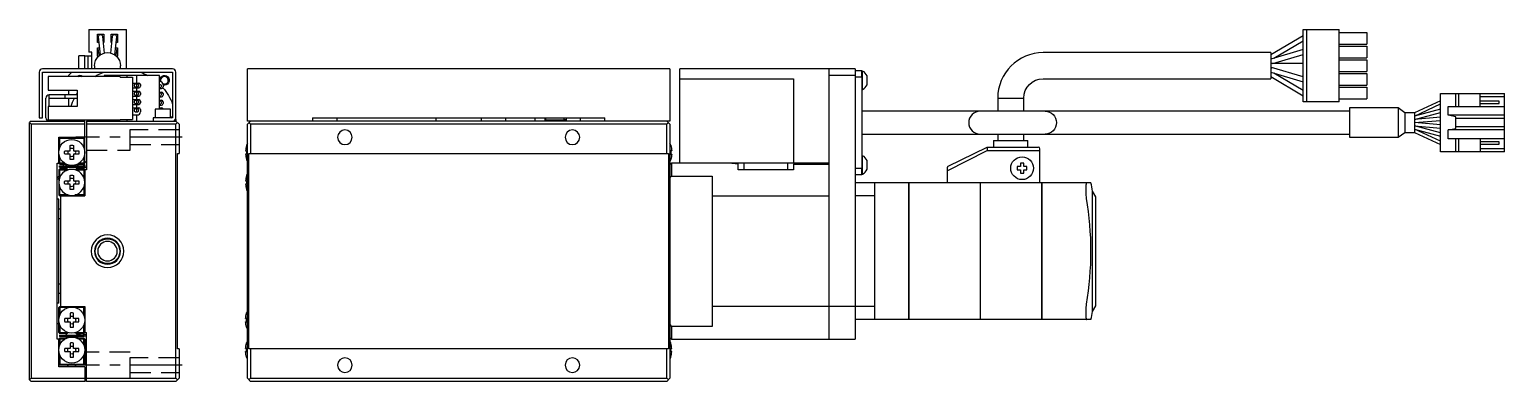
# Model space of a CAD drawing. Extents: x 0 to 941, y -8 to 297.
# Drawn here: x 487.6 to 941.3, y 100.6 to 208.7 of the extents above; entities that cross this region are included whole.
import ezdxf

# ---------------------------------------------------------------- set-up
doc = ezdxf.new("R2010")
doc.units = 0
doc.header["$LTSCALE"] = 0.5
doc.linetypes.add('CENTER', pattern=[50.8, 31.75, -6.35, 6.35, -6.35])
doc.linetypes.add('DASHED', pattern=[19.05, 12.7, -6.35])
for name, color, linetype in [('MSM_CENTER', 1, 'CENTER'), ('MSM_CONTINUOUS', 7, 'CONTINUOUS'), ('MSM_DASHED', 4, 'DASHED'), ('MSM_NARROW', 5, 'CONTINUOUS')]:
    doc.layers.add(name, color=color, linetype=linetype)

msp = doc.modelspace()

# ---------------------------------------------------------------- linework, layer by layer
at = {"layer": 'MSM_CENTER'}
for p, q in [((534.54, 175.58), (501.92, 175.58)), ((534.54, 105.58), (501.92, 105.58))]:
    msp.add_line(p, q, dxfattribs=at)
at = {"layer": 'MSM_CONTINUOUS'}
for p, q in [((505.82, 208.68), (505.82, 201.68)), ((505.82, 208.68), (517.42, 208.68)), ((508.52, 207.23), (510.52, 207.23)), ((508.52, 204.73), (508.52, 207.23)), ((508.94, 204.73), (508.52, 204.73)), ((508.77, 206.41), (509.34, 200.86)), ((510.68, 201.47), (510.16, 206.56)), ((510.52, 204.73), (510.35, 204.73)), ((510.52, 207.23), (510.52, 204.73)), ((513.07, 206.56), (512.56, 201.47)), ((512.72, 204.73), (512.72, 207.23)), ((512.72, 207.23), (514.72, 207.23)), ((512.89, 204.73), (512.72, 204.73)), ((513.9, 200.86), (514.47, 206.41)), ((514.72, 204.73), (514.3, 204.73)), ((514.72, 207.23), (514.72, 204.73)), ((517.42, 196.58), (517.42, 208.68)), ((879.43, 206.79), (869.43, 200.89)), ((870.42, 199.85), (879.43, 205.16)), ((879.43, 208.68), (890.43, 208.68)), ((879.43, 186.48), (879.43, 208.68)), ((880.43, 208.68), (880.43, 186.48)), ((890.43, 186.48), (890.43, 208.68)), ((890.43, 207.73), (899.03, 207.73)), ((890.43, 204.23), (899.03, 204.23)), ((899.03, 207.73), (899.03, 204.23)), ((504.62, 200.58), (502.82, 200.58)), ((502.82, 196.58), (502.82, 200.58)), ((504.62, 196.58), (504.62, 200.58)), ((504.62, 200.58), (506.82, 200.58)), ((505.62, 196.58), (505.62, 200.58)), ((506.82, 201.68), (505.82, 201.68)), ((506.82, 196.58), (506.82, 201.68)), ((508.52, 200.53), (508.52, 203.03)), ((508.52, 203.03), (509.11, 203.03)), ((508.92, 200.53), (508.52, 200.53)), ((508.78, 201.92), (509.04, 200.63)), ((514.12, 203.03), (514.72, 203.03)), ((514.2, 200.63), (514.46, 201.92)), ((514.72, 200.53), (514.32, 200.53)), ((514.72, 203.03), (514.72, 200.53)), ((869.43, 201.58), (799.43, 201.58)), ((879.43, 202.51), (869.43, 199.56)), ((869.43, 201.58), (869.43, 193.58)), ((870.04, 198.28), (879.43, 201.05)), ((890.43, 203.53), (899.03, 203.53)), ((890.43, 200.03), (899.03, 200.03)), ((899.03, 203.53), (899.03, 200.03)), ((490.62, 195.58), (490.62, 181.58)), ((531.62, 196.58), (491.62, 196.58)), ((491.62, 195.58), (531.62, 195.58)), ((491.62, 181.58), (491.62, 195.58)), ((500.62, 195.58), (499.62, 194.58)), ((507.62, 197.58), (507.62, 196.58)), ((515.62, 196.57), (515.62, 197.58)), ((531.62, 195.58), (531.62, 181.58)), ((532.62, 180.58), (532.62, 195.58)), ((554.63, 180.58), (554.63, 196.58)), ((684.63, 196.58), (554.63, 196.58)), ((684.63, 196.58), (684.63, 180.58)), ((687.63, 167.58), (687.63, 196.58)), ((741.63, 196.58), (687.63, 196.58)), ((733.63, 113.58), (733.63, 196.58)), ((741.63, 196.58), (741.63, 113.58)), ((741.63, 196.08), (743.63, 196.08)), ((743.63, 196.08), (743.63, 164.08)), ((743.63, 194.08), (743.63, 195.93)), ((743.88, 195.93), (743.63, 195.93)), ((743.88, 190.23), (743.88, 195.93)), ((879.43, 198.28), (869.43, 198.28)), ((869.43, 196.88), (869.57, 196.88)), ((869.43, 195.6), (879.43, 192.65)), ((879.43, 194.11), (869.63, 197)), ((879.43, 189.99), (870.42, 195.3)), ((890.43, 199.33), (899.03, 199.33)), ((890.43, 195.83), (899.03, 195.83)), ((890.43, 195.13), (899.03, 195.13)), ((899.03, 199.33), (899.03, 195.83)), ((899.03, 195.13), (899.03, 191.63)), ((493.32, 194.28), (493.32, 190.08)), ((515.52, 194.28), (493.32, 194.28)), ((499.62, 194.58), (499.62, 194.28)), ((510.62, 194.58), (510.62, 194.28)), ((527.62, 194.58), (510.62, 194.58)), ((515.52, 194.08), (515.52, 194.28)), ((515.52, 194.08), (519.32, 194.08)), ((517.62, 194.08), (517.62, 194.58)), ((519.32, 194.08), (519.32, 181.08)), ((519.32, 192.25), (521.22, 192.25)), ((519.32, 190.75), (521.22, 190.75)), ((520.62, 192.25), (520.62, 194.58)), ((520.62, 191), (520.62, 191.99)), ((520.62, 189.71), (520.62, 190.75)), ((521.72, 191.75), (521.72, 191.25)), ((527.62, 184.18), (527.62, 194.58)), ((527.72, 192.73), (527.62, 192.73)), ((528.72, 191.73), (528.72, 191.03)), ((687.63, 193.57), (722.63, 193.57)), ((722.63, 193.57), (722.63, 167.58)), ((741.63, 194.58), (733.63, 194.58)), ((743.63, 194.08), (741.63, 194.08)), ((745.28, 191.74), (745.28, 194.41)), ((799.43, 193.58), (869.43, 193.58)), ((869.43, 194.26), (879.43, 188.36)), ((890.43, 191.63), (899.03, 191.63)), ((890.43, 190.93), (899.03, 190.93)), ((899.03, 190.93), (899.03, 187.43)), ((492.62, 181.58), (492.62, 187.58)), ((493.32, 190.08), (502.32, 190.08)), ((502.32, 188.58), (493.62, 188.58)), ((493.62, 185.08), (493.62, 188.58)), ((493.62, 187.58), (502.32, 187.58)), ((498.62, 187.58), (498.62, 188.58)), ((499.62, 190.08), (499.62, 188.58)), ((499.62, 187.58), (499.62, 185.08)), ((502.32, 190.08), (502.32, 185.08)), ((519.32, 189.71), (521.22, 189.71)), ((519.32, 188.21), (521.22, 188.21)), ((519.32, 187.17), (521.22, 187.17)), ((520.62, 188.46), (520.62, 189.45)), ((520.62, 187.17), (520.62, 188.21)), ((520.62, 185.92), (520.62, 186.91)), ((521.72, 189.21), (521.72, 188.71)), ((521.72, 186.67), (521.72, 186.17)), ((527.62, 190.53), (528.22, 190.53)), ((527.62, 189.49), (528.22, 189.49)), ((527.62, 187.99), (528.22, 187.99)), ((527.62, 186.95), (528.22, 186.95)), ((528.72, 188.99), (528.72, 188.49)), ((528.72, 186.45), (528.72, 185.95)), ((743.63, 190.23), (743.88, 190.23)), ((785.43, 187.58), (793.43, 187.58)), ((785.43, 187.58), (785.43, 183.58)), ((793.43, 183.58), (793.43, 187.58)), ((890.43, 186.48), (879.43, 186.48)), ((890.43, 187.43), (899.03, 187.43)), ((921.63, 186.81), (913.63, 183.08)), ((921.63, 171.13), (921.63, 189.03)), ((921.63, 189.03), (941.33, 189.03)), ((926.33, 185.08), (926.33, 189.03)), ((927.33, 185.08), (927.33, 189.03)), ((933.83, 185.08), (933.83, 189.03)), ((933.83, 188.08), (941.33, 188.08)), ((939.73, 186.67), (933.83, 186.67)), ((939.73, 185.97), (939.73, 186.67)), ((941.33, 171.13), (941.33, 189.03)), ((490.62, 181.58), (491.62, 181.58)), ((493.32, 185.08), (493.32, 180.88)), ((502.32, 185.08), (493.32, 185.08)), ((519.32, 185.67), (521.22, 185.67)), ((519.32, 184.63), (521.22, 184.63)), ((519.32, 182.43), (520.72, 182.43)), ((520.62, 184.63), (520.62, 185.67)), ((520.62, 183.38), (520.62, 184.37)), ((520.62, 180.58), (520.62, 182.43)), ((521.72, 184.13), (521.72, 183.43)), ((525.62, 181.58), (525.62, 180.58)), ((531.62, 181.58), (525.62, 181.58)), ((530.97, 184.18), (526.27, 184.18)), ((526.27, 184.18), (526.27, 181.58)), ((527.62, 185.45), (528.22, 185.45)), ((527.62, 184.63), (528.22, 184.63)), ((528.08, 184.18), (527.62, 184.37)), ((530.97, 181.58), (530.97, 184.18)), ((574.63, 181.58), (574.63, 180.58)), ((574.63, 181.58), (664.63, 181.58)), ((582.13, 181.58), (582.13, 180.58)), ((612.63, 181.58), (612.63, 180.58)), ((626.63, 180.58), (626.63, 181.58)), ((634.13, 180.58), (634.13, 181.58)), ((643.13, 180.58), (643.13, 181.58)), ((646.13, 181.58), (646.13, 180.58)), ((646.43, 180.88), (646.43, 181.58)), ((652.03, 181.58), (652.03, 181.08)), ((652.73, 181.58), (652.73, 180.88)), ((657.13, 180.58), (657.13, 181.58)), ((664.63, 180.58), (664.63, 181.58)), ((893.63, 183.58), (743.63, 183.58)), ((893.63, 184.58), (893.63, 175.58)), ((908.63, 184.58), (893.63, 184.58)), ((908.63, 184.58), (908.63, 175.58)), ((910.63, 183.08), (908.63, 184.58)), ((910.63, 183.08), (910.63, 177.08)), ((913.63, 183.08), (910.63, 183.08)), ((913.63, 182.08), (921.63, 185.81)), ((921.63, 184.22), (913.63, 182.08)), ((913.63, 181.08), (921.63, 183.22)), ((913.63, 183.08), (913.63, 177.08)), ((921.63, 181.78), (913.63, 181.08)), ((923.98, 182.33), (923.98, 185.08)), ((923.98, 185.08), (941.33, 185.08)), ((926.33, 181.83), (923.98, 182.33)), ((941.33, 182.33), (923.98, 182.33)), ((926.33, 178.33), (926.33, 181.83)), ((933.83, 185.97), (939.73, 185.97)), ((488.12, 180.58), (487.62, 180.08)), ((487.62, 101.08), (487.62, 180.08)), ((487.62, 180.08), (488.12, 179.58)), ((488.12, 180.58), (504.62, 180.58)), ((488.12, 179.58), (488.12, 101.58)), ((504.62, 179.58), (488.12, 179.58)), ((515.52, 180.88), (493.32, 180.88)), ((498.62, 180.88), (498.62, 180.58)), ((499.62, 180.88), (499.62, 180.58)), ((501.48, 180.58), (502, 180.88)), ((502.23, 180.88), (502.75, 180.58)), ((504.62, 175.58), (504.62, 180.58)), ((505.12, 180.58), (505.12, 165.58)), ((505.12, 180.58), (532.62, 180.58)), ((532.62, 179.58), (505.12, 179.58)), ((506.62, 180.88), (506.62, 180.58)), ((510.62, 180.88), (510.62, 180.58)), ((515.52, 180.88), (515.52, 181.08)), ((515.52, 181.08), (519.32, 181.08)), ((517.62, 180.58), (517.62, 181.08)), ((532.62, 180.58), (533.62, 179.58)), ((533.12, 180.08), (532.62, 179.58)), ((532.62, 101.58), (532.62, 179.58)), ((533.62, 179.58), (533.62, 170.58)), ((684.63, 180.58), (554.63, 180.58)), ((555.63, 180.58), (554.63, 179.58)), ((554.63, 101.58), (554.63, 179.58)), ((555.63, 179.58), (555.13, 180.08)), ((683.63, 179.58), (555.63, 179.58)), ((555.63, 179.58), (555.63, 170.58)), ((652.73, 180.88), (646.13, 180.88)), ((652.03, 181.08), (652.73, 181.08)), ((684.63, 179.58), (683.63, 180.58)), ((684.13, 180.08), (683.63, 179.58)), ((683.63, 170.58), (683.63, 179.58)), ((684.63, 179.58), (684.63, 101.58)), ((908.63, 175.58), (910.63, 177.08)), ((910.63, 177.08), (913.63, 177.08)), ((913.63, 180.08), (921.63, 180.78)), ((921.63, 179.38), (913.63, 180.08)), ((913.63, 179.08), (921.63, 178.38)), ((921.63, 176.93), (913.63, 179.08)), ((921.63, 174.35), (913.63, 178.08)), ((913.63, 178.08), (921.63, 175.93)), ((913.63, 177.08), (921.63, 173.35)), ((923.98, 177.83), (926.33, 178.33)), ((941.33, 177.83), (923.98, 177.83)), ((923.98, 175.08), (923.98, 177.83)), ((941.33, 181.33), (926.33, 181.33)), ((941.33, 178.83), (926.33, 178.83)), ((496.62, 175.58), (504.62, 175.58)), ((496.62, 167.58), (496.62, 175.58)), ((496.77, 175.43), (496.62, 175.28)), ((496.77, 175.43), (496.92, 175.58)), ((496.92, 175.28), (496.77, 175.43)), ((496.92, 172.45), (496.92, 175.28)), ((496.92, 175.28), (504.32, 175.28)), ((500.12, 171.43), (500.12, 173.07)), ((501.12, 173.07), (501.12, 171.43)), ((504.32, 175.58), (504.47, 175.43)), ((504.47, 175.43), (504.32, 175.28)), ((504.32, 175.28), (504.32, 172.45)), ((504.62, 175.28), (504.47, 175.43)), ((504.62, 167.58), (504.62, 175.28)), ((554.41, 173.13), (554.41, 173.07)), ((684.85, 173.13), (684.85, 173.07)), ((743.63, 176.58), (893.63, 176.58)), ((770.21, 166.67), (782.23, 172.58)), ((782.23, 172.58), (782.23, 171.49)), ((782.23, 172.58), (797.93, 172.58)), ((784.18, 174.58), (794.68, 174.58)), ((784.18, 174.58), (784.18, 172.58)), ((785.43, 176.58), (785.43, 174.58)), ((793.43, 174.58), (793.43, 176.58)), ((794.68, 172.58), (794.68, 174.58)), ((893.63, 175.58), (908.63, 175.58)), ((941.33, 175.08), (923.98, 175.08)), ((926.33, 171.13), (926.33, 175.08)), ((927.33, 171.13), (927.33, 175.08)), ((933.83, 175.08), (933.83, 171.13)), ((939.73, 174.17), (933.83, 174.17)), ((933.83, 173.47), (939.73, 173.47)), ((939.73, 173.47), (939.73, 174.17)), ((496.92, 167.58), (496.92, 169.41)), ((498.48, 171.43), (500.12, 171.43)), ((500.12, 170.43), (498.48, 170.43)), ((500.12, 168.78), (500.12, 170.43)), ((501.12, 171.43), (502.76, 171.43)), ((502.76, 170.43), (501.12, 170.43)), ((501.12, 170.43), (501.12, 168.78)), ((504.32, 169.41), (504.32, 167.58)), ((533.12, 170.58), (533.62, 170.58)), ((533.12, 110.58), (533.12, 170.58)), ((554.07, 171.43), (554.41, 171.43)), ((554.41, 170.43), (554.07, 170.43)), ((554.41, 171.43), (554.41, 170.43)), ((554.41, 168.78), (554.41, 168.73)), ((555.13, 110.58), (555.13, 170.58)), ((555.13, 170.58), (684.13, 170.58)), ((684.13, 170.58), (684.13, 110.58)), ((685.19, 171.43), (684.85, 171.43)), ((684.85, 171.43), (684.85, 170.43)), ((684.85, 170.43), (685.19, 170.43)), ((684.85, 168.78), (684.85, 168.73)), ((743.88, 169.93), (743.63, 169.93)), ((743.88, 164.23), (743.88, 169.93)), ((745.28, 165.74), (745.28, 168.41)), ((769.93, 165.27), (782.23, 171.49)), ((782.23, 171.49), (798.43, 171.49)), ((798.43, 161.58), (798.43, 172.08)), ((941.33, 171.13), (921.63, 171.13)), ((941.33, 172.08), (933.83, 172.08)), ((496.12, 167.58), (496.62, 167.58)), ((496.12, 113.58), (496.12, 167.58)), ((496.62, 163.58), (496.12, 163.08)), ((496.62, 167.58), (496.77, 167.43)), ((496.92, 165.88), (496.62, 165.58)), ((496.62, 165.58), (496.62, 157.88)), ((496.77, 167.43), (496.92, 167.58)), ((496.92, 167.28), (496.77, 167.43)), ((496.92, 165.58), (496.77, 165.73)), ((496.82, 166.78), (504.42, 166.78)), ((496.82, 166.38), (496.82, 166.78)), ((496.82, 166.38), (504.42, 166.38)), ((498.43, 167.58), (496.92, 167.58)), ((496.92, 167.28), (498.98, 167.28)), ((499.11, 165.88), (496.92, 165.88)), ((496.92, 163.25), (496.92, 165.58)), ((496.92, 165.58), (499.41, 165.58)), ((498.12, 166.76), (498.12, 167.26)), ((498.12, 165.86), (498.12, 166.36)), ((499.13, 167.21), (498.7, 166.78)), ((498.7, 166.38), (499.51, 165.57)), ((499.18, 167.19), (498.77, 166.78)), ((499.11, 165.88), (499.41, 165.58)), ((499.41, 165.58), (499.44, 165.55)), ((500.12, 162.23), (500.12, 163.87)), ((501.12, 163.87), (501.12, 162.23)), ((501.68, 165.58), (502.47, 166.38)), ((501.73, 165.57), (502.54, 166.38)), ((501.8, 165.55), (502.13, 165.88)), ((501.83, 165.58), (504.32, 165.58)), ((502.54, 166.78), (502.1, 167.21)), ((504.32, 165.88), (502.13, 165.88)), ((502.25, 167.28), (504.32, 167.28)), ((504.32, 167.58), (502.8, 167.58)), ((504.32, 167.58), (504.47, 167.43)), ((504.47, 167.43), (504.32, 167.28)), ((504.32, 165.88), (504.62, 165.58)), ((504.47, 165.73), (504.32, 165.58)), ((504.32, 165.58), (504.32, 163.25)), ((504.42, 166.78), (504.42, 166.38)), ((504.47, 167.43), (504.62, 167.58)), ((504.62, 165.58), (504.62, 157.58)), ((505.12, 165.58), (504.62, 165.58)), ((554.41, 163.93), (554.41, 163.87)), ((685.13, 167.58), (684.63, 167.08)), ((685.13, 163.66), (684.63, 163.08)), ((685.13, 167.58), (685.13, 163.66)), ((733.63, 167.58), (685.13, 167.58)), ((685.13, 163.66), (697.63, 163.66)), ((697.63, 163.66), (697.63, 117.49)), ((703.63, 167.58), (705.63, 167.39)), ((705.63, 165.58), (705.63, 167.39)), ((722.63, 165.58), (705.63, 165.58)), ((707.43, 165.58), (707.43, 167.58)), ((720.83, 167.58), (720.83, 165.58)), ((722.63, 167.35), (722.63, 165.58)), ((722.63, 167.35), (733.63, 167.35)), ((741.63, 166.08), (743.63, 166.08)), ((743.63, 164.08), (741.63, 164.08)), ((743.63, 164.23), (743.63, 166.08)), ((743.63, 164.23), (743.88, 164.23)), ((769.93, 166.22), (769.93, 161.58)), ((791.43, 166.58), (791.43, 165.58)), ((792.43, 166.58), (791.43, 166.58)), ((791.43, 165.58), (792.43, 165.58)), ((793.43, 167.58), (792.43, 167.58)), ((792.43, 167.58), (792.43, 166.58)), ((792.43, 165.58), (792.43, 164.58)), ((792.43, 164.58), (793.43, 164.58)), ((793.43, 166.58), (793.43, 167.58)), ((794.43, 166.58), (793.43, 166.58)), ((793.43, 164.58), (793.43, 165.58)), ((793.43, 165.58), (794.43, 165.58)), ((794.43, 165.58), (794.43, 166.58)), ((496.92, 157.88), (496.92, 160.21)), ((498.48, 162.23), (500.12, 162.23)), ((500.12, 161.23), (498.48, 161.23)), ((500.12, 159.58), (500.12, 161.23)), ((501.12, 162.23), (502.76, 162.23)), ((502.76, 161.23), (501.12, 161.23)), ((501.12, 161.23), (501.12, 159.58)), ((504.32, 160.21), (504.32, 157.88)), ((554.07, 162.23), (554.41, 162.23)), ((554.41, 161.23), (554.07, 161.23)), ((554.41, 162.23), (554.41, 161.23)), ((554.41, 159.58), (554.41, 159.53)), ((758.03, 161.58), (741.63, 161.58)), ((747.63, 119.58), (747.63, 161.58)), ((758.03, 161.58), (758.03, 119.58)), ((758.08, 161.53), (758.03, 161.53)), ((758.08, 161.58), (758.08, 119.58)), ((798.93, 161.58), (758.08, 161.58)), ((780.03, 161.58), (780.03, 119.58)), ((780.08, 161.53), (780.03, 161.53)), ((780.08, 161.58), (780.08, 119.58)), ((798.93, 161.58), (798.93, 119.58)), ((798.98, 161.53), (798.93, 161.53)), ((798.98, 161.58), (798.98, 119.58)), ((814.12, 161.58), (798.98, 161.58)), ((812.64, 158.13), (812.64, 161.1)), ((814.63, 122.09), (814.63, 159.06)), ((815.63, 157.33), (814.63, 159.06)), ((496.62, 156.58), (496.12, 156.58)), ((496.62, 157.88), (496.77, 157.73)), ((496.62, 124.58), (496.62, 156.58)), ((496.77, 157.73), (496.92, 157.88)), ((496.92, 157.58), (496.77, 157.73)), ((499.53, 157.88), (496.92, 157.88)), ((496.92, 157.58), (504.62, 157.58)), ((497.12, 157.58), (497.12, 123.58)), ((504.32, 157.88), (501.7, 157.88)), ((504.32, 157.88), (504.47, 157.73)), ((504.47, 157.73), (504.32, 157.58)), ((504.47, 157.73), (504.62, 157.88)), ((697.63, 157.55), (733.63, 157.55)), ((747.63, 157.55), (741.63, 157.55)), ((812.76, 156.83), (812.64, 158.13)), ((815.63, 123.83), (815.63, 157.33)), ((496.62, 153.58), (497.12, 153.58)), ((497.12, 150.58), (496.62, 150.58)), ((496.62, 130.58), (497.12, 130.58)), ((497.12, 127.58), (496.62, 127.58)), ((496.62, 124.58), (496.12, 124.58)), ((496.62, 123.28), (496.77, 123.43)), ((496.62, 115.58), (496.62, 123.28)), ((496.92, 123.58), (496.77, 123.43)), ((496.77, 123.43), (496.92, 123.28)), ((496.92, 123.58), (504.62, 123.58)), ((496.92, 123.28), (496.92, 120.95)), ((499.53, 123.28), (496.92, 123.28)), ((504.32, 123.28), (501.7, 123.28)), ((504.47, 123.43), (504.32, 123.58)), ((504.32, 123.28), (504.47, 123.43)), ((504.32, 120.95), (504.32, 123.28)), ((504.47, 123.43), (504.62, 123.28)), ((504.62, 123.58), (504.62, 115.58)), ((747.63, 123.61), (697.63, 123.61)), ((812.64, 123.03), (812.76, 124.33)), ((812.64, 120.06), (812.64, 123.03)), ((814.63, 122.1), (815.63, 123.83)), ((500.12, 119.93), (498.48, 119.93)), ((498.48, 118.93), (500.12, 118.93)), ((500.12, 121.57), (500.12, 119.93)), ((500.12, 118.93), (500.12, 117.28)), ((501.12, 119.93), (501.12, 121.57)), ((502.76, 119.93), (501.12, 119.93)), ((501.12, 117.28), (501.12, 118.93)), ((501.12, 118.93), (502.76, 118.93)), ((554.41, 119.93), (554.07, 119.93)), ((554.07, 118.93), (554.41, 118.93)), ((554.41, 121.57), (554.41, 121.63)), ((554.41, 118.93), (554.41, 119.93)), ((684.63, 118.08), (685.13, 117.49)), ((758.03, 119.58), (741.63, 119.58)), ((758.08, 119.63), (758.03, 119.63)), ((780.03, 119.58), (758.08, 119.58)), ((780.08, 119.63), (780.03, 119.63)), ((798.93, 119.58), (780.08, 119.58)), ((798.98, 119.63), (798.93, 119.63)), ((814.12, 119.58), (798.98, 119.58)), ((496.62, 113.58), (496.12, 113.58)), ((496.77, 115.43), (496.62, 115.58)), ((496.62, 113.58), (496.92, 113.88)), ((496.62, 105.08), (496.62, 113.58)), ((496.92, 115.58), (496.77, 115.43)), ((496.77, 115.43), (496.92, 115.28)), ((496.77, 113.73), (496.92, 113.58)), ((496.82, 114.78), (496.82, 114.38)), ((496.82, 114.78), (504.42, 114.78)), ((496.82, 114.38), (504.42, 114.38)), ((496.92, 117.91), (496.92, 115.58)), ((496.92, 115.58), (499.41, 115.58)), ((499.11, 115.28), (496.92, 115.28)), ((496.92, 113.88), (498.98, 113.88)), ((498.43, 113.58), (496.92, 113.58)), ((496.92, 113.58), (496.92, 111.75)), ((499.51, 115.59), (498.7, 114.78)), ((498.7, 114.38), (499.13, 113.94)), ((499.18, 113.96), (498.77, 114.38)), ((499.11, 115.28), (499.41, 115.58)), ((499.41, 115.58), (499.44, 115.61)), ((501.68, 115.57), (502.47, 114.78)), ((502.54, 114.78), (501.73, 115.59)), ((501.8, 115.61), (502.13, 115.28)), ((501.83, 115.58), (504.32, 115.58)), ((502.1, 113.94), (502.54, 114.38)), ((504.32, 115.28), (502.13, 115.28)), ((502.25, 113.88), (504.32, 113.88)), ((504.32, 113.58), (502.8, 113.58)), ((504.32, 115.58), (504.32, 117.91)), ((504.47, 115.43), (504.32, 115.58)), ((504.32, 115.28), (504.47, 115.43)), ((504.62, 113.58), (504.32, 113.88)), ((504.32, 113.58), (504.47, 113.73)), ((504.32, 111.75), (504.32, 113.58)), ((504.42, 114.38), (504.42, 114.78)), ((504.62, 115.58), (504.47, 115.43)), ((504.62, 115.58), (505.12, 115.58)), ((504.62, 113.58), (504.62, 105.88)), ((505.12, 100.58), (505.12, 115.58)), ((554.41, 117.23), (554.41, 117.28)), ((684.63, 114.08), (685.13, 113.58)), ((685.13, 117.49), (685.13, 113.58)), ((697.63, 117.49), (685.13, 117.49)), ((685.13, 113.58), (741.63, 113.58)), ((500.12, 110.73), (498.48, 110.73)), ((498.48, 109.73), (500.12, 109.73)), ((500.12, 112.37), (500.12, 110.73)), ((500.12, 109.73), (500.12, 108.08)), ((501.12, 110.73), (501.12, 112.37)), ((502.76, 110.73), (501.12, 110.73)), ((501.12, 108.08), (501.12, 109.73)), ((501.12, 109.73), (502.76, 109.73)), ((533.62, 110.58), (533.12, 110.58)), ((533.62, 110.58), (533.62, 101.58)), ((554.41, 110.73), (554.07, 110.73)), ((554.07, 109.73), (554.41, 109.73)), ((554.41, 112.37), (554.41, 112.43)), ((554.41, 109.73), (554.41, 110.73)), ((684.13, 110.58), (555.13, 110.58)), ((555.63, 110.58), (555.63, 101.58)), ((683.63, 101.58), (683.63, 110.58)), ((684.85, 112.37), (684.85, 112.43)), ((684.85, 110.73), (685.19, 110.73)), ((684.85, 109.73), (684.85, 110.73)), ((685.19, 109.73), (684.85, 109.73)), ((496.92, 105.58), (496.62, 105.88)), ((504.62, 105.08), (496.62, 105.08)), ((496.92, 105.88), (496.77, 105.73)), ((496.92, 108.71), (496.92, 105.88)), ((496.92, 105.88), (504.32, 105.88)), ((504.32, 105.58), (496.92, 105.58)), ((499.62, 105.58), (499.12, 105.08)), ((502.12, 105.08), (501.62, 105.58)), ((504.32, 105.88), (504.32, 108.71)), ((504.47, 105.73), (504.32, 105.88)), ((504.32, 105.58), (504.62, 105.88)), ((504.62, 105.08), (504.62, 100.58)), ((554.41, 108.03), (554.41, 108.08)), ((684.85, 108.03), (684.85, 108.08)), ((488.12, 101.58), (487.62, 101.08)), ((487.62, 101.08), (488.12, 100.58)), ((488.12, 101.58), (504.62, 101.58)), ((504.62, 100.58), (488.12, 100.58)), ((505.12, 101.58), (532.62, 101.58)), ((532.62, 100.58), (505.12, 100.58)), ((533.62, 101.58), (532.62, 100.58)), ((532.62, 101.58), (533.12, 101.08)), ((554.63, 101.58), (555.63, 100.58)), ((555.63, 101.58), (555.13, 101.08)), ((555.63, 101.58), (683.63, 101.58)), ((683.63, 100.58), (555.63, 100.58)), ((684.13, 101.08), (683.63, 101.58)), ((683.63, 100.58), (684.63, 101.58))]:
    msp.add_line(p, q, dxfattribs=at)
at = {"layer": 'MSM_CONTINUOUS', "extrusion": (0, 0, -1)}
for centre, radius in [((-584.63, 175.58), 2.25), ((-654.63, 175.58), 2.25), ((-500.62, 161.73), 4), ((-511.62, 140.58), 5), ((-511.62, 140.58), 4), ((-511.62, 140.58), 3), ((-584.63, 105.58), 2.25), ((-654.63, 105.58), 2.25)]:
    msp.add_circle(centre, radius, dxfattribs=at)
at = {"layer": 'MSM_CONTINUOUS'}
for centre, radius in [((500.62, 170.93), 4), ((792.93, 166.08), 3.5), ((511.62, 140.58), 3.8), ((500.62, 119.43), 4), ((500.62, 110.23), 4)]:
    msp.add_circle(centre, radius, dxfattribs=at)
for centre, radius, start, end in [((509.48, 206.38), 0.708, 14.642, 176.9715), ((513.76, 206.38), 0.708, 3.0285, 165.358), ((509.44, 202.04), 0.678, 115.2346, 190.5239), ((513.8, 202.04), 0.678, 349.4761, 64.7654), ((799.43, 187.58), 14, 90, 180), ((491.62, 195.58), 1, 90, 180), ((531.62, 195.58), 1, 0, 90), ((742.32, 193.08), 3.25, 24.3004, 61.2734), ((872.01, 195.81), 2.66, 153.4497, 165.7016), ((520.22, 191.5), 0.386, 133.9796, 226.0204), ((520.52, 191.14), 0.858, 47.8059, 132.1941), ((520.52, 191.85), 0.858, 227.8059, 312.1941), ((520.83, 191.5), 0.386, 313.9796, 46.0204), ((521.22, 191.75), 0.5, 0, 90), ((521.22, 191.25), 0.5, 270, 0), ((527.52, 190.93), 0.858, 47.8059, 83.6952), ((527.52, 191.64), 0.858, 276.3048, 312.1941), ((527.72, 191.73), 1, 0, 90), ((529.12, 193.08), 1.2, 249.1854, 198.7313), ((527.83, 191.29), 0.386, 313.9796, 46.0204), ((528.22, 191.03), 0.5, 270, 0), ((742.32, 193.08), 3.25, 298.7266, 335.6996), ((493.62, 187.58), 1, 90, 180), ((520.22, 188.96), 0.386, 133.9796, 226.0204), ((520.22, 186.42), 0.386, 133.9796, 226.0204), ((520.52, 188.6), 0.858, 47.8059, 132.1941), ((520.52, 189.31), 0.858, 227.8059, 312.1941), ((520.52, 186.06), 0.858, 47.8059, 132.1941), ((520.52, 186.77), 0.858, 227.8059, 312.1941), ((520.83, 188.96), 0.386, 313.9796, 46.0204), ((520.83, 186.42), 0.386, 313.9796, 46.0204), ((521.22, 189.21), 0.5, 0, 90), ((521.22, 188.71), 0.5, 270, 0), ((521.22, 186.67), 0.5, 0, 90), ((521.22, 186.17), 0.5, 270, 0), ((527.52, 188.39), 0.858, 47.8059, 83.6952), ((527.52, 189.1), 0.858, 276.3048, 312.1941), ((527.52, 185.85), 0.858, 47.8059, 83.6952), ((527.83, 188.75), 0.386, 313.9796, 46.0204), ((527.83, 186.21), 0.386, 313.9796, 46.0204), ((528.22, 188.99), 0.5, 0, 90), ((528.22, 188.49), 0.5, 270, 0), ((528.22, 186.45), 0.5, 0, 90), ((493.62, 181.58), 1, 180, 270), ((520.22, 183.88), 0.386, 133.9796, 226.0204), ((520.52, 183.52), 0.858, 47.8059, 132.1941), ((520.52, 184.23), 0.858, 227.8059, 312.1941), ((520.72, 183.43), 1, 270, 0), ((520.83, 183.88), 0.386, 313.9796, 46.0204), ((521.22, 184.13), 0.5, 0, 90), ((527.52, 186.56), 0.858, 276.3048, 312.1941), ((528.22, 185.95), 0.5, 270, 0), ((528.22, 184.13), 0.5, 5.7394, 90), ((531.62, 181.58), 1, 270, 0), ((780.03, 180.08), 3.5, 90, 270), ((560.53, 170.93), 6.48, 160.6958, 175.5751), ((560.53, 170.93), 6.5, 155.1884, 160.2168), ((678.73, 170.93), 6.5, 19.7832, 24.8116), ((797.93, 172.08), 0.501, 0.0806, 89.9198), ((797.93, 172.08), 0.501, 0.0809, 89.9191), ((500.62, 170.93), 1.22, 155.7324, 204.2676), ((500.62, 170.93), 1.22, 65.7324, 114.2676), ((500.62, 170.93), 1.22, 245.7324, 294.2676), ((500.62, 170.93), 1.22, 335.7324, 24.2676), ((560.53, 170.93), 6.48, 184.4249, 199.3042), ((560.53, 170.93), 6.5, 199.7832, 204.8116), ((678.73, 170.93), 6.5, 335.1884, 340.2168), ((742.32, 167.08), 3.25, 24.3004, 61.2734), ((503.12, 167.08), 1.2, 229.0995, 242.4346), ((511.62, 140.58), 26.5, 104.1986, 107.3084), ((503.12, 167.08), 1.2, 345.5225, 9.594), ((560.53, 161.73), 6.48, 160.6958, 175.5751), ((560.53, 161.73), 6.5, 155.1884, 160.2168), ((742.32, 167.08), 3.25, 298.7266, 335.6996), ((770.43, 166.22), 0.502, 116.3459, 179.8341), ((770.43, 166.22), 0.5, 117.0579, 180), ((500.62, 161.73), 1.22, 155.7324, 204.2676), ((500.62, 161.73), 1.22, 65.7324, 114.2676), ((500.62, 161.73), 1.22, 245.7324, 294.2676), ((500.62, 161.73), 1.22, 335.7324, 24.2676), ((560.53, 161.73), 6.48, 184.4249, 199.3042), ((560.53, 161.73), 6.5, 199.7832, 204.8116), ((813.85, 161.15), 1.21, 162.6504, 182.6633), ((812.78, 161.49), 0.0938, 101.2705, 161.8871), ((716.35, 140.58), 100, 10.6514, 12.1224), ((716.35, 140.58), 97.77, 350.4338, 9.5662), ((500.62, 119.43), 2.2, 166.8634, 193.1366), ((500.62, 119.43), 2.2, 76.8634, 103.1366), ((500.62, 119.43), 2.2, 346.8634, 13.1366), ((560.53, 119.43), 6.5, 155.1884, 160.2168), ((813.85, 120), 1.21, 177.3367, 197.3496), ((812.78, 119.67), 0.0938, 198.1129, 258.7295), ((716.35, 140.58), 100, 347.8776, 349.3486), ((500.62, 119.43), 2.2, 256.8634, 283.1366), ((511.62, 140.58), 26.5, 252.6916, 255.8014), ((560.53, 119.43), 6.5, 199.7832, 204.8116), ((500.62, 110.23), 2.2, 166.8634, 193.1366), ((500.62, 110.23), 2.2, 76.8634, 103.1366), ((500.62, 110.23), 2.2, 346.8634, 13.1366), ((560.53, 110.23), 6.5, 155.1884, 160.2168), ((678.73, 110.23), 6.5, 19.7832, 24.8116), ((678.73, 110.23), 6.48, 4.4249, 19.3042), ((678.73, 110.23), 6.48, 340.6958, 355.5751), ((500.62, 110.23), 2.2, 256.8634, 283.1366), ((560.53, 110.23), 6.5, 199.7832, 204.8116), ((678.73, 110.23), 6.5, 335.1884, 340.2168)]:
    msp.add_arc(centre, radius, start, end, dxfattribs=at)
at = {"layer": 'MSM_CONTINUOUS', "extrusion": (0, 0, -1)}
for centre, radius, start, end in [((-511.62, 197.58), 4, 0, 180), ((-516.12, 180.08), 16.5, 59.3847, 69.95), ((-516.12, 180.08), 16.5, 110.05, 118.5035), ((-503.12, 193.08), 1.25, 73.7398, 106.2602), ((-529.12, 193.08), 1.23, 342.708, 270), ((-516.12, 180.08), 16.5, 139.4838, 159.95), ((-529.12, 193.08), 1.25, 270, 289.3753), ((-799.43, 187.58), 6, 0, 90), ((-516.12, 180.08), 16.5, 17.6397, 27.0357), ((-516.12, 180.08), 16.5, 31.0076, 33.2419), ((-530.12, 180.08), 2.1, 113.8762, 134.4153), ((-530.12, 180.08), 1.9, 116.575, 127.8636), ((-800.03, 180.08), 3.5, 90, 270), ((-516.12, 180.08), 16.5, 1.7365, 2.7791), ((-502.12, 180.08), 2.1, 13.7741, 22.3927), ((-502.12, 180.08), 1.9, 15.2575, 24.9011), ((-502.12, 180.08), 1.9, 155.0989, 164.7425), ((-502.12, 180.08), 2.1, 157.6073, 166.2259), ((-530.12, 180.08), 1.9, 163.1127, 164.7425), ((-530.12, 180.08), 2.1, 162.2472, 166.2259), ((-516.12, 180.08), 16.5, 175.8079, 178.2635), ((-500.62, 170.93), 2.2, 76.8634, 103.1366), ((-678.73, 170.93), 6.48, 160.6958, 175.5751), ((-500.62, 170.93), 2.2, 346.8634, 13.1366), ((-500.62, 170.93), 2.2, 256.8634, 283.1366), ((-500.62, 170.93), 2.2, 166.8634, 193.1366), ((-516.12, 180.08), 16.5, 311.8103, 314.1844), ((-678.73, 170.93), 6.48, 184.4249, 199.3042), ((-494.62, 168.58), 5, 209.5923, 212.6836), ((-500.62, 161.73), 2.2, 76.8634, 103.1366), ((-511.62, 140.58), 27, 68.9953, 69.3383), ((-511.62, 140.58), 27, 69.6041, 72.8538), ((-503.12, 167.08), 1.25, 299.6506, 311.0647), ((-503.12, 167.08), 1.25, 169.4499, 193.8865), ((-511.62, 140.58), 27, 74.534, 76.0697), ((-511.62, 140.58), 27, 54.9652, 56.251), ((-500.62, 161.73), 2.2, 346.8634, 13.1366), ((-500.62, 161.73), 2.2, 256.8634, 283.1366), ((-500.62, 161.73), 2.2, 166.8634, 193.1366), ((-511.62, 140.58), 27, 303.749, 305.0348), ((-500.62, 119.43), 1.22, 335.7324, 24.2676), ((-500.62, 119.43), 1.22, 65.7324, 114.2676), ((-500.62, 119.43), 1.22, 245.7324, 294.2676), ((-500.62, 119.43), 1.22, 155.7324, 204.2676), ((-560.53, 119.43), 6.48, 4.4249, 19.3042), ((-560.53, 119.43), 6.48, 340.6958, 355.5751), ((-511.62, 140.58), 27, 290.6617, 290.9855), ((-511.62, 140.58), 27, 287.1462, 290.4402), ((-511.62, 140.58), 27, 283.9303, 285.466), ((-500.62, 110.23), 1.22, 335.7324, 24.2676), ((-500.62, 110.23), 1.22, 65.7324, 114.2676), ((-500.62, 110.23), 1.22, 245.7324, 294.2676), ((-500.62, 110.23), 1.22, 155.7324, 204.2676), ((-560.53, 110.23), 6.48, 4.4249, 19.3042), ((-560.53, 110.23), 6.48, 340.6958, 355.5751)]:
    msp.add_arc(centre, radius, start, end, dxfattribs=at)
at = {"layer": 'MSM_DASHED'}
for p, q in [((518.62, 171.58), (518.62, 179.58)), ((533.62, 177.83), (518.62, 177.83)), ((518.62, 173.33), (533.62, 173.33)), ((505.12, 171.58), (518.62, 171.58)), ((518.62, 109.58), (505.12, 109.58)), ((518.62, 101.58), (518.62, 109.58)), ((533.62, 107.83), (518.62, 107.83)), ((518.62, 103.33), (533.62, 103.33))]:
    msp.add_line(p, q, dxfattribs=at)
at = {"layer": 'MSM_NARROW'}
for centre, start, end in [((503.12, 193.08), 53.1301, 126.8699), ((503.12, 167.08), 228.2786, 232.6687), ((503.12, 167.08), 342.8991, 16.8745)]:
    msp.add_arc(centre, 1.5, start, end, dxfattribs=at)
at = {"layer": 'MSM_NARROW', "extrusion": (0, 0, -1)}
msp.add_arc((-529.12, 193.08), 1.5, 346.5066, 285.466, dxfattribs=at)

doc.saveas('drawing.dxf')
